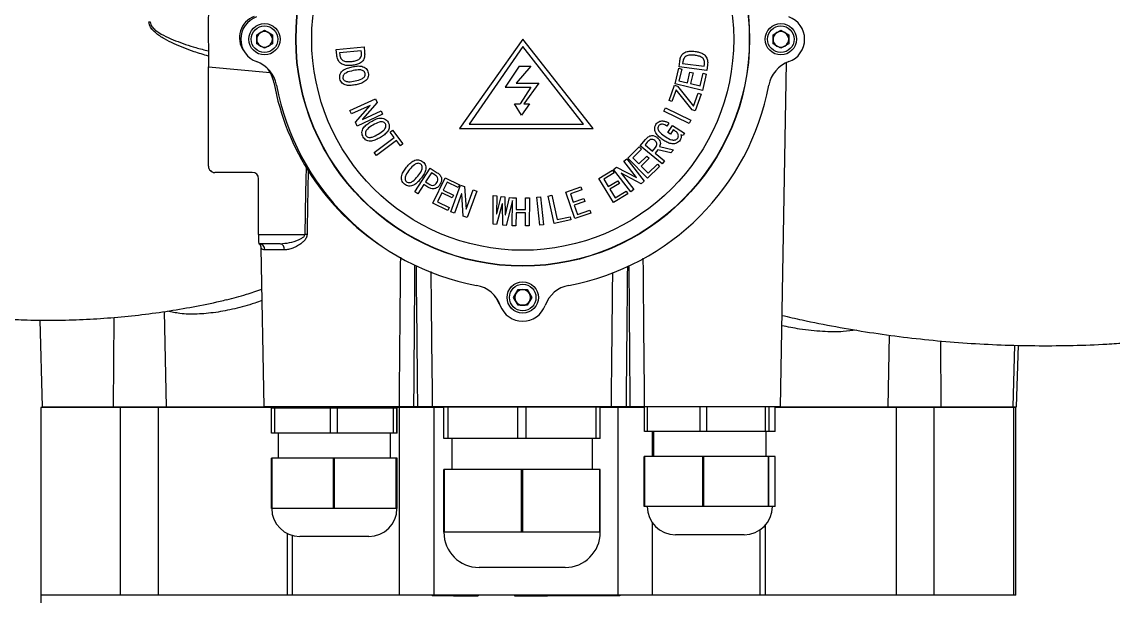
# Model space of a CAD drawing. Header units: millimetres. Extents: x 1561 to 4606, y 513 to 2666.
# Drawn here: x 3498.9 to 3847.7, y 2062.7 to 2246.2 of the extents above; entities that cross this region are included whole.
import ezdxf

# ---------------------------------------------------------------- set-up
doc = ezdxf.new("R2010")
doc.units = ezdxf.units.MM

msp = doc.modelspace()

# ---------------------------------------------------------------- linework, layer by layer
at = {"color": 7, "linetype": 'Continuous', "lineweight": 25}
for p, q in [((3539.555, 2246.185), (3539.95, 2246.185)), ((3573.996, 2242.062), (3576.496, 2243.506)), ((3576.496, 2243.506), (3578.996, 2242.062)), ((3738.996, 2242.062), (3741.496, 2243.506)), ((3741.496, 2243.506), (3743.996, 2242.062)), ((3573.996, 2239.176), (3573.996, 2242.062)), ((3576.496, 2237.732), (3573.996, 2239.176)), ((3578.996, 2239.176), (3576.496, 2237.732)), ((3578.996, 2242.062), (3578.996, 2239.176)), ((3658.996, 2240.619), (3638.818, 2212.159)), ((3681.568, 2212.159), (3658.996, 2240.619)), ((3738.996, 2239.176), (3738.996, 2242.062)), ((3741.496, 2237.732), (3738.996, 2239.176)), ((3743.996, 2239.176), (3741.496, 2237.732)), ((3743.996, 2242.062), (3743.996, 2239.176)), ((3599.378, 2237.341), (3608.294, 2238.245)), ((3599.557, 2235.567), (3599.378, 2237.341)), ((3607.425, 2236.945), (3600.489, 2236.239)), ((3600.489, 2236.239), (3600.547, 2235.666)), ((3607.483, 2236.372), (3607.425, 2236.945)), ((3608.294, 2238.245), (3608.473, 2236.471)), ((3658.996, 2238.326), (3641.841, 2213.461)), ((3678.373, 2213.461), (3658.996, 2238.326)), ((3657.824, 2232.059), (3653.407, 2225.295)), ((3661.621, 2232.059), (3656.927, 2226.537)), ((3657.824, 2232.059), (3661.621, 2232.059)), ((3708.954, 2231.756), (3709.169, 2233.529)), ((3710.159, 2233.409), (3710.089, 2232.836)), ((3710.089, 2232.836), (3717.025, 2231.997)), ((3717.025, 2231.997), (3717.095, 2232.57)), ((3718.085, 2232.45), (3717.871, 2230.676)), ((3741.355, 2123.164), (3743.275, 2233.142)), ((3558.587, 2231.83), (3578.346, 2230.017)), ((3558.595, 2200.058), (3558.587, 2231.83)), ((3707.672, 2226.367), (3708.845, 2231.33)), ((3708.845, 2231.33), (3709.818, 2231.1)), ((3709.818, 2231.1), (3708.923, 2227.312)), ((3717.871, 2230.676), (3708.954, 2231.756)), ((3711.635, 2226.671), (3712.457, 2230.15)), ((3712.457, 2230.15), (3713.43, 2229.92)), ((3713.43, 2229.92), (3712.607, 2226.441)), ((3715.728, 2225.704), (3716.683, 2229.747)), ((3717.656, 2229.517), (3716.422, 2224.298)), ((3716.683, 2229.747), (3717.656, 2229.517)), ((3653.407, 2225.295), (3661.621, 2225.295)), ((3656.927, 2226.537), (3664.174, 2226.537)), ((3661.621, 2225.295), (3658.15, 2219.98)), ((3664.174, 2226.537), (3659.367, 2219.98)), ((3705.751, 2221.081), (3707.505, 2225.953)), ((3707.505, 2225.953), (3708.449, 2225.614)), ((3716.422, 2224.298), (3707.672, 2226.367)), ((3708.449, 2225.614), (3713.61, 2219.204)), ((3708.923, 2227.312), (3711.635, 2226.671)), ((3712.607, 2226.441), (3715.728, 2225.704)), ((3603.787, 2217.864), (3611.953, 2221.603)), ((3611.953, 2221.603), (3612.5, 2220.408)), ((3708.035, 2224.469), (3706.694, 2220.742)), ((3713.199, 2218.062), (3708.035, 2224.469)), ((3713.61, 2219.204), (3715.113, 2223.38)), ((3716.057, 2223.04), (3714.143, 2217.723)), ((3715.113, 2223.38), (3716.057, 2223.04)), ((3610.212, 2219.476), (3604.29, 2216.764)), ((3605.516, 2214.09), (3610.233, 2219.429)), ((3612.5, 2220.408), (3607.781, 2215.07)), ((3610.233, 2219.429), (3610.212, 2219.476)), ((3656.375, 2219.98), (3658.15, 2219.98)), ((3658.653, 2216.322), (3656.375, 2219.98)), ((3661.137, 2219.98), (3658.653, 2216.322)), ((3659.367, 2219.98), (3661.137, 2219.98)), ((3704.125, 2217.65), (3704.659, 2218.737)), ((3704.659, 2218.737), (3712.743, 2214.761)), ((3706.694, 2220.742), (3705.751, 2221.081)), ((3604.29, 2216.764), (3603.787, 2217.864)), ((3614.227, 2216.636), (3606.062, 2212.897)), ((3607.781, 2215.07), (3607.802, 2215.022)), ((3607.802, 2215.022), (3613.725, 2217.733)), ((3613.725, 2217.733), (3614.227, 2216.636)), ((3712.209, 2213.673), (3704.125, 2217.65)), ((3712.743, 2214.761), (3712.209, 2213.673)), ((3714.143, 2217.723), (3713.199, 2218.062)), ((3606.062, 2212.897), (3605.516, 2214.09)), ((3616.642, 2210.932), (3617.438, 2211.536)), ((3617.438, 2211.536), (3620.713, 2207.22)), ((3638.818, 2212.159), (3681.568, 2212.159)), ((3641.841, 2213.461), (3678.373, 2213.461)), ((3705.67, 2213.851), (3705.047, 2212.874)), ((3705.376, 2210.849), (3706.824, 2213.112)), ((3707.099, 2211.687), (3706.218, 2210.311)), ((3706.824, 2213.112), (3710.727, 2210.615)), ((3707.587, 2211.375), (3707.099, 2211.687)), ((3611.545, 2204.421), (3617.915, 2209.256)), ((3618.646, 2208.293), (3612.276, 2203.458)), ((3617.915, 2209.256), (3616.642, 2210.932)), ((3619.917, 2206.616), (3618.646, 2208.293)), ((3696.543, 2206.552), (3698.206, 2208.599)), ((3698.818, 2207.761), (3698.085, 2206.86)), ((3706.218, 2210.311), (3705.376, 2210.849)), ((3710.245, 2209.86), (3709.538, 2210.127)), ((3710.727, 2210.615), (3710.245, 2209.86)), ((3612.276, 2203.458), (3611.545, 2204.421)), ((3620.713, 2207.22), (3619.917, 2206.616)), ((3692.615, 2202.648), (3696.255, 2206.225)), ((3696.954, 2205.512), (3694.177, 2202.783)), ((3696.255, 2206.225), (3696.954, 2205.512)), ((3703.543, 2200.862), (3696.543, 2206.552)), ((3698.085, 2206.86), (3700.5, 2204.899)), ((3700.5, 2204.899), (3701.432, 2206.046)), ((3702.143, 2205.33), (3701.278, 2204.266)), ((3701.278, 2204.266), (3704.307, 2201.804)), ((3706.369, 2204.342), (3702.143, 2205.33)), ((3702.751, 2206.33), (3707.169, 2205.324)), ((3707.169, 2205.324), (3706.369, 2204.342)), ((3691.332, 2201.623), (3692.285, 2202.371)), ((3695.359, 2196.486), (3691.332, 2201.623)), ((3692.285, 2202.371), (3697.839, 2195.287)), ((3698.921, 2196.231), (3692.615, 2202.648)), ((3694.177, 2202.783), (3696.132, 2200.795)), ((3696.132, 2200.795), (3698.683, 2203.301)), ((3699.383, 2202.588), (3696.832, 2200.081)), ((3698.683, 2203.301), (3699.383, 2202.588)), ((3699.081, 2197.793), (3702.046, 2200.705)), ((3702.046, 2200.705), (3702.748, 2199.992)), ((3704.307, 2201.804), (3703.543, 2200.862)), ((3572.595, 2198.058), (3560.595, 2198.058)), ((3624.511, 2191.884), (3629.378, 2199.467)), ((3629.858, 2197.97), (3627.979, 2195.042)), ((3629.378, 2199.467), (3631.684, 2197.988)), ((3630.877, 2197.315), (3629.858, 2197.97)), ((3683.318, 2196.123), (3687.667, 2198.799)), ((3688.19, 2197.947), (3684.872, 2195.907)), ((3687.667, 2198.799), (3688.19, 2197.947)), ((3687.977, 2198.993), (3689.012, 2199.804)), ((3693.531, 2191.909), (3687.977, 2198.993)), ((3689.012, 2199.804), (3695.319, 2196.455)), ((3690.498, 2197.825), (3690.455, 2197.792)), ((3690.455, 2197.792), (3694.482, 2192.656)), ((3696.802, 2194.475), (3690.498, 2197.825)), ((3696.832, 2200.081), (3699.081, 2197.793)), ((3702.748, 2199.992), (3698.921, 2196.231)), ((3574.6, 2178.213), (3574.595, 2196.058)), ((3627.439, 2194.2), (3625.53, 2191.23)), ((3628.725, 2193.376), (3627.439, 2194.2)), ((3627.979, 2195.042), (3628.998, 2194.387)), ((3630.236, 2188.303), (3634.23, 2196.387)), ((3634.874, 2194.952), (3633.634, 2192.447)), ((3634.23, 2196.387), (3638.815, 2194.121)), ((3638.373, 2193.223), (3634.874, 2194.952)), ((3636.081, 2185.484), (3639.141, 2193.983)), ((3638.815, 2194.121), (3638.373, 2193.223)), ((3639.141, 2193.983), (3640.385, 2193.534)), ((3688.034, 2188.456), (3683.318, 2196.123)), ((3684.872, 2195.907), (3686.334, 2193.53)), ((3686.334, 2193.53), (3689.383, 2195.406)), ((3689.907, 2194.554), (3686.858, 2192.678)), ((3689.383, 2195.406), (3689.907, 2194.554)), ((3695.319, 2196.455), (3695.359, 2196.486)), ((3697.839, 2195.287), (3696.802, 2194.475)), ((3625.53, 2191.23), (3624.511, 2191.884)), ((3633.191, 2191.548), (3631.766, 2188.665)), ((3636.406, 2189.96), (3633.191, 2191.548)), ((3633.634, 2192.447), (3636.848, 2190.858)), ((3636.848, 2190.858), (3636.406, 2189.96)), ((3639.445, 2191.236), (3637.225, 2185.072)), ((3639.494, 2191.219), (3639.445, 2191.236)), ((3640.008, 2184.07), (3639.494, 2191.219)), ((3640.385, 2193.534), (3640.897, 2186.388)), ((3640.948, 2186.369), (3643.168, 2192.532)), ((3644.311, 2192.121), (3641.25, 2183.622)), ((3643.168, 2192.532), (3644.311, 2192.121)), ((3649.596, 2181.574), (3649.557, 2190.738)), ((3649.557, 2190.738), (3650.704, 2190.595)), ((3650.704, 2190.595), (3650.581, 2184.841)), ((3650.684, 2184.829), (3652.164, 2190.418)), ((3652.164, 2190.418), (3653.312, 2190.276)), ((3653.312, 2190.276), (3653.396, 2184.496)), ((3663.506, 2190.137), (3664.707, 2190.261)), ((3664.707, 2190.261), (3665.629, 2181.345)), ((3667.146, 2190.516), (3668.324, 2190.772)), ((3669.053, 2181.766), (3667.146, 2190.516)), ((3668.324, 2190.772), (3670.02, 2182.994)), ((3672.792, 2191.8), (3677.614, 2193.441)), ((3675.685, 2183.301), (3672.792, 2191.8)), ((3677.936, 2192.498), (3674.258, 2191.244)), ((3674.258, 2191.244), (3675.154, 2188.609)), ((3677.614, 2193.441), (3677.936, 2192.498)), ((3686.858, 2192.678), (3688.54, 2189.944)), ((3692.607, 2191.269), (3688.034, 2188.456)), ((3688.54, 2189.944), (3692.082, 2192.121)), ((3692.082, 2192.121), (3692.607, 2191.269)), ((3694.482, 2192.656), (3693.531, 2191.909)), ((3635.057, 2185.921), (3630.236, 2188.303)), ((3631.766, 2188.665), (3635.501, 2186.819)), ((3635.501, 2186.819), (3635.057, 2185.921)), ((3652.397, 2188.007), (3650.639, 2181.447)), ((3652.501, 2187.993), (3652.397, 2188.007)), ((3652.622, 2181.203), (3652.501, 2187.993)), ((3653.501, 2184.482), (3654.772, 2190.096)), ((3655.714, 2189.152), (3653.665, 2181.075)), ((3654.772, 2190.096), (3655.721, 2189.98)), ((3655.643, 2181.005), (3655.714, 2189.152)), ((3655.721, 2189.98), (3655.721, 2190.005)), ((3655.721, 2190.005), (3656.932, 2189.996)), ((3656.932, 2189.996), (3656.899, 2186.206)), ((3659.899, 2186.181), (3659.932, 2189.97)), ((3659.932, 2189.97), (3661.142, 2189.959)), ((3661.142, 2189.959), (3661.064, 2180.959)), ((3664.428, 2181.221), (3663.506, 2190.137)), ((3675.154, 2188.609), (3678.534, 2189.761)), ((3678.856, 2188.817), (3675.476, 2187.665)), ((3675.476, 2187.665), (3676.509, 2184.632)), ((3678.534, 2189.761), (3678.856, 2188.817)), ((3637.225, 2185.072), (3636.081, 2185.484)), ((3641.25, 2183.622), (3640.008, 2184.07)), ((3640.897, 2186.388), (3640.948, 2186.369)), ((3650.581, 2184.841), (3650.684, 2184.829)), ((3653.396, 2184.496), (3653.501, 2184.482)), ((3656.891, 2185.206), (3656.854, 2180.996)), ((3659.891, 2185.181), (3656.891, 2185.206)), ((3656.899, 2186.206), (3659.899, 2186.181)), ((3659.854, 2180.97), (3659.891, 2185.181)), ((3670.02, 2182.994), (3674.164, 2183.898)), ((3674.164, 2183.898), (3674.374, 2182.926)), ((3680.755, 2185.026), (3675.685, 2183.301)), ((3676.509, 2184.632), (3680.435, 2185.969)), ((3680.435, 2185.969), (3680.755, 2185.026)), ((3650.639, 2181.447), (3649.596, 2181.574)), ((3653.665, 2181.075), (3652.622, 2181.203)), ((3656.854, 2180.996), (3655.643, 2181.005)), ((3661.064, 2180.959), (3659.854, 2180.97)), ((3665.629, 2181.345), (3664.428, 2181.221)), ((3674.374, 2182.926), (3669.053, 2181.766)), ((3574.6, 2178.213), (3589.35, 2178.213)), ((3581.481, 2175.292), (3574.627, 2175.292)), ((3575.354, 2173.919), (3576.24, 2123.164)), ((3582.843, 2173.326), (3576.616, 2173.326)), ((3656.109, 2158.119), (3657.553, 2160.619)), ((3657.553, 2160.619), (3660.439, 2160.619)), ((3660.439, 2160.619), (3661.883, 2158.119)), ((3657.553, 2155.619), (3656.109, 2158.119)), ((3660.439, 2155.619), (3657.553, 2155.619)), ((3661.883, 2158.119), (3660.439, 2155.619)), ((3544.415, 2153.613), (3545.076, 2123.164)), ((3504.688, 2150.897), (3505.414, 2123.164)), ((3528.378, 2151.75), (3528.154, 2123.164)), ((3776.134, 2146.117), (3775.642, 2123.164)), ((3792.495, 2144.242), (3792.67, 2123.164)), ((3815.718, 2123.164), (3816.235, 2142.876)), ((3816.774, 2123.164), (3817.461, 2142.852)), ((3505.044, 2122.975), (3505.044, 2062.975)), ((3530.428, 2122.975), (3505.044, 2122.975)), ((3505.414, 2123.164), (3528.154, 2123.164)), ((3528.154, 2123.164), (3545.076, 2123.164)), ((3530.428, 2062.975), (3530.428, 2122.975)), ((3542.575, 2122.975), (3530.428, 2122.975)), ((3535.446, 2123.164), (3535.446, 2122.975)), ((3542.575, 2062.975), (3542.575, 2122.975)), ((3582.803, 2122.975), (3542.575, 2122.975)), ((3545.076, 2123.164), (3576.24, 2123.164)), ((3551.446, 2122.975), (3551.446, 2123.164)), ((3551.844, 2122.975), (3551.844, 2123.164)), ((3570.473, 2123.164), (3570.473, 2122.975)), ((3619.575, 2123.164), (3576.24, 2123.164)), ((3578.754, 2114.759), (3578.754, 2122.759)), ((3579.819, 2122.759), (3578.754, 2122.759)), ((3579.819, 2114.759), (3579.819, 2122.759)), ((3597.623, 2122.759), (3579.819, 2122.759)), ((3580.473, 2122.975), (3580.473, 2123.164)), ((3582.803, 2123.164), (3582.803, 2122.759)), ((3597.623, 2114.759), (3597.623, 2122.759)), ((3599.77, 2122.759), (3597.623, 2122.759)), ((3599.77, 2114.759), (3599.77, 2122.759)), ((3617.672, 2122.759), (3599.77, 2122.759)), ((3614.803, 2122.759), (3614.803, 2123.164)), ((3619.676, 2122.975), (3614.803, 2122.975)), ((3617.672, 2114.759), (3617.672, 2122.759)), ((3618.754, 2122.759), (3617.672, 2122.759)), ((3618.754, 2114.759), (3618.754, 2122.759)), ((3618.852, 2122.759), (3618.754, 2122.759)), ((3618.852, 2114.759), (3618.852, 2122.759)), ((3619.676, 2062.975), (3619.676, 2122.975)), ((3630.681, 2122.975), (3619.676, 2122.975)), ((3619.87, 2122.975), (3619.87, 2123.164)), ((3625.37, 2123.164), (3624.224, 2123.164)), ((3687.324, 2123.164), (3630.104, 2123.164)), ((3630.681, 2062.975), (3630.681, 2122.975)), ((3633.796, 2122.975), (3630.681, 2122.975)), ((3633.796, 2113.12), (3633.796, 2123.12)), ((3633.799, 2123.12), (3633.796, 2123.12)), ((3633.799, 2113.12), (3633.799, 2123.12)), ((3635.141, 2123.12), (3633.799, 2123.12)), ((3635.141, 2113.12), (3635.141, 2123.12)), ((3657.459, 2123.12), (3635.141, 2123.12)), ((3638.798, 2123.164), (3638.798, 2123.12)), ((3657.459, 2113.12), (3657.459, 2123.12)), ((3660.142, 2123.12), (3657.459, 2123.12)), ((3660.142, 2113.12), (3660.142, 2123.12)), ((3682.458, 2123.12), (3660.142, 2123.12)), ((3678.798, 2123.12), (3678.798, 2123.164)), ((3682.458, 2113.12), (3682.458, 2123.12)), ((3683.799, 2123.12), (3682.458, 2123.12)), ((3683.799, 2113.12), (3683.799, 2123.12)), ((3689.503, 2122.975), (3683.799, 2122.975)), ((3686.037, 2123.164), (3686.037, 2122.975)), ((3687.594, 2123.164), (3687.594, 2122.975)), ((3689.503, 2062.975), (3689.503, 2122.975)), ((3697.951, 2122.975), (3689.503, 2122.975)), ((3693.27, 2123.164), (3692.123, 2123.164)), ((3741.355, 2123.164), (3697.861, 2123.164)), ((3697.951, 2115.305), (3697.951, 2123.164)), ((3698.854, 2115.305), (3698.854, 2123.164)), ((3715.715, 2115.305), (3715.715, 2123.164)), ((3717.853, 2115.305), (3717.853, 2123.164)), ((3736.556, 2115.305), (3736.556, 2123.164)), ((3737.791, 2115.305), (3737.791, 2123.164)), ((3739.633, 2115.305), (3739.633, 2123.164)), ((3778.411, 2122.975), (3739.633, 2122.975)), ((3741.391, 2123.164), (3741.391, 2122.975)), ((3741.391, 2123.164), (3775.642, 2123.164)), ((3751.391, 2122.975), (3751.391, 2123.164)), ((3770.021, 2123.164), (3770.021, 2122.975)), ((3775.642, 2123.164), (3792.67, 2123.164)), ((3778.411, 2062.975), (3778.411, 2122.975)), ((3790.536, 2122.975), (3778.411, 2122.975)), ((3786.021, 2122.975), (3786.021, 2123.164)), ((3786.419, 2122.975), (3786.419, 2123.164)), ((3790.536, 2062.975), (3790.536, 2122.975)), ((3815.989, 2122.975), (3790.536, 2122.975)), ((3792.67, 2123.164), (3815.718, 2123.164)), ((3815.718, 2123.164), (3816.774, 2123.164)), ((3815.989, 2062.975), (3815.989, 2122.975)), ((3816.612, 2122.975), (3815.989, 2122.975)), ((3816.612, 2062.975), (3816.612, 2122.975)), ((3579.819, 2114.759), (3578.754, 2114.759)), ((3597.623, 2114.759), (3579.819, 2114.759)), ((3580.803, 2114.759), (3580.803, 2106.759)), ((3599.77, 2114.759), (3597.623, 2114.759)), ((3617.672, 2114.759), (3599.77, 2114.759)), ((3616.803, 2106.759), (3616.803, 2114.759)), ((3618.754, 2114.759), (3617.672, 2114.759)), ((3618.852, 2114.759), (3618.754, 2114.759)), ((3698.854, 2115.305), (3697.951, 2115.305)), ((3715.715, 2115.305), (3698.854, 2115.305)), ((3700.423, 2107.305), (3700.423, 2115.305)), ((3700.792, 2115.305), (3700.792, 2107.305)), ((3717.853, 2115.305), (3715.715, 2115.305)), ((3736.556, 2115.305), (3717.853, 2115.305)), ((3737.791, 2115.305), (3736.556, 2115.305)), ((3736.792, 2107.305), (3736.792, 2115.305)), ((3739.633, 2115.305), (3737.791, 2115.305)), ((3633.799, 2113.12), (3633.796, 2113.12)), ((3635.141, 2113.12), (3633.799, 2113.12)), ((3657.459, 2113.12), (3635.141, 2113.12)), ((3636.298, 2113.12), (3636.298, 2103.12)), ((3660.142, 2113.12), (3657.459, 2113.12)), ((3682.458, 2113.12), (3660.142, 2113.12)), ((3681.298, 2103.12), (3681.298, 2113.12)), ((3683.799, 2113.12), (3682.458, 2113.12)), ((3578.749, 2090.759), (3578.749, 2106.759)), ((3578.912, 2106.759), (3578.749, 2106.759)), ((3578.912, 2090.759), (3578.912, 2106.759)), ((3598.53, 2106.759), (3578.912, 2106.759)), ((3598.53, 2090.759), (3598.53, 2106.759)), ((3598.858, 2106.759), (3598.53, 2106.759)), ((3598.858, 2090.759), (3598.858, 2106.759)), ((3618.584, 2106.759), (3598.858, 2106.759)), ((3618.584, 2090.759), (3618.584, 2106.759)), ((3618.749, 2106.759), (3618.584, 2106.759)), ((3618.749, 2090.759), (3618.749, 2106.759)), ((3618.857, 2106.759), (3618.749, 2106.759)), ((3618.857, 2090.759), (3618.857, 2106.759)), ((3697.857, 2091.305), (3697.857, 2107.305)), ((3697.995, 2107.305), (3697.857, 2107.305)), ((3697.995, 2091.305), (3697.995, 2107.305)), ((3716.574, 2107.305), (3697.995, 2107.305)), ((3716.574, 2091.305), (3716.574, 2107.305)), ((3716.9, 2107.305), (3716.574, 2107.305)), ((3716.9, 2091.305), (3716.9, 2107.305)), ((3737.509, 2107.305), (3716.9, 2107.305)), ((3737.509, 2091.305), (3737.509, 2107.305)), ((3737.697, 2107.305), (3737.509, 2107.305)), ((3737.697, 2091.305), (3737.697, 2107.305)), ((3739.727, 2107.305), (3737.697, 2107.305)), ((3739.727, 2091.305), (3739.727, 2107.305)), ((3633.796, 2083.12), (3633.796, 2103.12)), ((3633.799, 2103.12), (3633.796, 2103.12)), ((3633.799, 2083.12), (3633.799, 2103.12)), ((3634.004, 2103.12), (3633.799, 2103.12)), ((3634.004, 2083.12), (3634.004, 2103.12)), ((3658.596, 2103.12), (3634.004, 2103.12)), ((3658.596, 2083.12), (3658.596, 2103.12)), ((3659.005, 2103.12), (3658.596, 2103.12)), ((3659.005, 2083.12), (3659.005, 2103.12)), ((3683.594, 2103.12), (3659.005, 2103.12)), ((3683.594, 2083.12), (3683.594, 2103.12)), ((3683.799, 2103.12), (3683.594, 2103.12)), ((3683.799, 2083.12), (3683.799, 2103.12)), ((3578.912, 2090.759), (3578.749, 2090.759)), ((3588.721, 2090.759), (3578.912, 2090.759)), ((3598.53, 2090.759), (3588.721, 2090.759)), ((3598.858, 2090.759), (3598.53, 2090.759)), ((3608.721, 2090.759), (3598.858, 2090.759)), ((3618.584, 2090.759), (3608.721, 2090.759)), ((3618.749, 2090.759), (3618.584, 2090.759)), ((3618.803, 2090.759), (3618.749, 2090.759)), ((3618.857, 2090.759), (3618.803, 2090.759)), ((3697.995, 2091.305), (3697.857, 2091.305)), ((3707.284, 2091.305), (3697.995, 2091.305)), ((3716.574, 2091.305), (3707.284, 2091.305)), ((3716.9, 2091.305), (3716.574, 2091.305)), ((3727.204, 2091.305), (3716.9, 2091.305)), ((3737.509, 2091.305), (3727.204, 2091.305)), ((3737.697, 2091.305), (3737.509, 2091.305)), ((3738.712, 2091.305), (3737.697, 2091.305)), ((3739.727, 2091.305), (3738.712, 2091.305)), ((3700.423, 2062.975), (3700.423, 2086.138)), ((3583.85, 2062.975), (3583.85, 2082.674)), ((3585.32, 2082.109), (3585.32, 2062.975)), ((3633.798, 2083.12), (3633.796, 2083.12)), ((3633.799, 2083.12), (3633.798, 2083.12)), ((3634.004, 2083.12), (3633.799, 2083.12)), ((3646.3, 2083.12), (3634.004, 2083.12)), ((3658.596, 2083.12), (3646.3, 2083.12)), ((3659.005, 2083.12), (3658.596, 2083.12)), ((3671.3, 2083.12), (3659.005, 2083.12)), ((3683.594, 2083.12), (3671.3, 2083.12)), ((3683.799, 2083.12), (3683.594, 2083.12)), ((3729.792, 2082.305), (3707.792, 2082.305)), ((3734.833, 2062.975), (3734.833, 2083.849)), ((3736.58, 2062.975), (3736.58, 2085.395)), ((3609.803, 2081.759), (3587.803, 2081.759)), ((3672.548, 2071.87), (3645.048, 2071.87)), ((3505.044, 2062.975), (3505.044, 2040.975)), ((3530.428, 2062.975), (3505.044, 2062.975)), ((3542.575, 2062.975), (3530.428, 2062.975)), ((3583.85, 2062.975), (3542.575, 2062.975)), ((3585.32, 2062.975), (3583.85, 2062.975)), ((3619.676, 2062.975), (3585.32, 2062.975)), ((3630.681, 2062.975), (3619.676, 2062.975)), ((3630.094, 2062.975), (3630.094, 2062.764)), ((3636.916, 2062.764), (3630.094, 2062.764)), ((3689.503, 2062.975), (3630.681, 2062.975)), ((3636.916, 2062.975), (3636.916, 2062.764)), ((3636.916, 2062.764), (3644.715, 2062.764)), ((3644.715, 2062.975), (3644.715, 2062.764)), ((3656.381, 2062.975), (3656.381, 2062.764)), ((3656.381, 2062.764), (3657.901, 2062.764)), ((3657.901, 2062.975), (3657.901, 2062.764)), ((3657.901, 2062.764), (3665.009, 2062.764)), ((3665.009, 2062.975), (3665.009, 2062.764)), ((3665.009, 2062.764), (3666.873, 2062.764)), ((3666.873, 2062.975), (3666.873, 2062.764)), ((3689.985, 2062.764), (3666.873, 2062.764)), ((3700.423, 2062.975), (3689.503, 2062.975)), ((3689.985, 2062.975), (3689.985, 2062.764)), ((3734.833, 2062.975), (3700.423, 2062.975)), ((3736.58, 2062.975), (3734.717, 2062.975)), ((3778.411, 2062.975), (3736.58, 2062.975)), ((3790.536, 2062.975), (3778.411, 2062.975)), ((3815.989, 2062.975), (3790.536, 2062.975)), ((3816.612, 2062.975), (3815.989, 2062.975))]:
    msp.add_line(p, q, dxfattribs=at)
at = {"color": 7, "linetype": 'Continuous', "lineweight": 25, "flags": 128}
msp.add_lwpolyline([(3651.439, 2156.133), (3652.243, 2154.589), (3652.337, 2154.456)], dxfattribs=at)
at = {"color": 7, "linetype": 'Continuous', "lineweight": 25}
for centre, radius in [((3658.996, 2240.619), 72.5), ((3658.996, 2240.619), 72.418), ((3658.996, 2240.619), 67.42), ((3576.496, 2240.619), 5), ((3576.496, 2240.619), 4.25), ((3741.496, 2240.619), 5), ((3741.496, 2240.619), 4.25), ((3658.996, 2158.119), 5), ((3658.996, 2158.119), 4.25)]:
    msp.add_circle(centre, radius, dxfattribs=at)
for centre, radius, start, end in [((4557.377, 2242.756), 998.85, 178.657155, 180.626784), ((3575.683, 2241.164), 7.2, 110.58893, 215.5629), ((3576.496, 2240.619), 7.6, 109.80619, 250.19381), ((3741.496, 2240.619), 7.6, 289.80619, 70.19381), ((3576.496, 2240.619), 2.5, 120, 180), ((3576.496, 2240.619), 2.5, 60, 120), ((3576.496, 2240.619), 2.5, 0, 60), ((3741.496, 2240.619), 2.5, 120, 180), ((3741.496, 2240.619), 2.5, 60, 120), ((3741.496, 2240.619), 2.5, 0, 60), ((3576.496, 2240.619), 2.5, 180, 240), ((3576.496, 2240.619), 2.5, 300, 0), ((3741.496, 2240.619), 2.5, 180, 240), ((3741.496, 2240.619), 2.5, 300, 0), ((3576.496, 2240.619), 2.5, 240, 300), ((3741.496, 2240.619), 2.5, 240, 300), ((3570.532, 2224.06), 10, 10.6021, 70.19381), ((3747.46, 2224.06), 10, 109.80619, 169.3979), ((3569.634, 2225.063), 10, 10.30557, 37.99554), ((3658.182, 2241.163), 80, 190.3053, 236.57581), ((3658.996, 2240.619), 80, 190.6021, 259.3979), ((3658.996, 2240.619), 80, 280.6021, 349.3979), ((3652.82, 2177.495), 78.224, 179.47425, 181.61433), ((3588.001, 2107.256), 70.97, 88.32643, 88.91078), ((3574.67, 2173.346), 1.947, 359.43492, 88.4218), ((3581.097, 2173.571), 1.763, 352.03665, 77.40158), ((3642.437, 2152.155), 10, 19.80619, 79.3979), ((3658.996, 2158.119), 2.5, 150, 210), ((3658.996, 2158.119), 2.5, 90, 150), ((3658.996, 2158.119), 2.5, 30, 90), ((3658.996, 2158.119), 2.5, 330, 30), ((3675.555, 2152.155), 10, 100.6021, 160.19381), ((3642.077, 2152.616), 10, 20.58584, 36.2851), ((3658.996, 2158.119), 7.6, 199.80619, 340.19381), ((3658.996, 2158.119), 2.5, 210, 270), ((3658.996, 2158.119), 2.5, 270, 330), ((3587.803, 2090.759), 9, 180, 270), ((3609.803, 2090.759), 9, 270, 0), ((3707.792, 2091.305), 9, 180, 270), ((3729.792, 2091.305), 9, 270, 0), ((3645.048, 2083.12), 11.25, 180, 270), ((3672.548, 2083.12), 11.25, 270, 0)]:
    msp.add_arc(centre, radius, start, end, dxfattribs=at)
for centre, major_axis, ratio, start_param, end_param in [((3560.595, 2200.058), (-1.286, 1.532), 0.9997539, 0.8729109, 2.4437073), ((3572.595, 2196.058), (-1.286, 1.532), 0.9997539, 4.0145036, 5.5852999), ((3598.714, 1712.671), (-0.161, 664.368), 0.019519, 0.7480035, 0.7943743), ((3598.621, 2662.424), (-0.342, 1411.987), 0.019519, 4.3205165, 4.3549505), ((3658.533, 3003.125), (-0.466, 1923.104), 0.019519, 2.0198691, 2.0460556), ((3658.533, 3003.125), (-0.466, 1923.104), 0.019519, 4.2371202, 4.263166), ((3718.61, 2662.424), (-0.342, 1411.987), 0.019519, 1.9284107, 1.9626594)]:
    msp.add_ellipse(centre, major_axis=major_axis, ratio=ratio, start_param=start_param, end_param=end_param, dxfattribs=at)
for points, knots in [([(3558.578, 2235.246), (3557.035, 2235.691), (3553.316, 2236.765), (3548.601, 2238.68), (3544.454, 2240.688), (3542.051, 2242.265), (3540.464, 2243.811), (3539.681, 2245.011), (3539.589, 2245.866), (3539.555, 2246.185)], [0, 0, 0, 0, 0.2142375, 0.5166297, 0.6688949, 0.820442, 0.8894469, 0.9587584, 1, 1, 1, 1]), ([(3539.95, 2246.185), (3539.986, 2245.908), (3540.084, 2245.149), (3540.894, 2244.117), (3542.508, 2242.781), (3544.938, 2241.425), (3549.128, 2239.705), (3553.68, 2238.118), (3557.223, 2237.24), (3558.576, 2236.904)], [0, 0, 0, 0, 0.0379535, 0.1043013, 0.1730755, 0.3295994, 0.4868018, 0.8040508, 1, 1, 1, 1]), ([(3604.372, 2232.263), (3603.957, 2232.234), (3603.127, 2232.178), (3601.877, 2232.332), (3600.671, 2232.939), (3599.813, 2234.113), (3599.643, 2235.082), (3599.557, 2235.567)], [0, 0, 0, 0, 0.1873686, 0.3744545, 0.5606512, 0.7799286, 1, 1, 1, 1]), ([(3600.547, 2235.666), (3600.624, 2235.257), (3600.738, 2234.643), (3601.269, 2233.996), (3601.978, 2233.563), (3603.022, 2233.426), (3603.837, 2233.485), (3604.245, 2233.514)], [0, 0, 0, 0, 0.2491686, 0.3742314, 0.4992481, 0.7491493, 1, 1, 1, 1]), ([(3604.245, 2233.514), (3604.654, 2233.568), (3605.47, 2233.675), (3606.47, 2234.024), (3607.089, 2234.585), (3607.502, 2235.321), (3607.491, 2235.952), (3607.483, 2236.372)], [0, 0, 0, 0, 0.2508567, 0.500793, 0.6258591, 0.7509329, 1, 1, 1, 1]), ([(3608.473, 2236.471), (3608.496, 2236.049), (3608.541, 2235.206), (3608.169, 2233.957), (3607.199, 2232.97), (3605.848, 2232.464), (3604.865, 2232.33), (3604.372, 2232.263)], [0, 0, 0, 0, 0.1870739, 0.3734257, 0.5592438, 0.7792964, 1, 1, 1, 1]), ([(3709.169, 2233.529), (3709.24, 2233.947), (3709.382, 2234.781), (3710.02, 2235.921), (3711.187, 2236.672), (3712.618, 2236.869), (3713.61, 2236.783), (3714.106, 2236.74)], [0, 0, 0, 0, 0.1870649, 0.3734297, 0.5592453, 0.7792922, 1, 1, 1, 1]), ([(3713.954, 2235.489), (3713.543, 2235.526), (3712.721, 2235.602), (3711.667, 2235.479), (3710.938, 2235.069), (3710.372, 2234.44), (3710.244, 2233.821), (3710.159, 2233.409)], [0, 0, 0, 0, 0.2508645, 0.5008218, 0.6258859, 0.7509553, 1, 1, 1, 1]), ([(3714.106, 2236.74), (3714.518, 2236.677), (3715.342, 2236.55), (3716.528, 2236.12), (3717.573, 2235.262), (3718.158, 2233.927), (3718.109, 2232.943), (3718.085, 2232.45)], [0, 0, 0, 0, 0.18736448, 0.37442493, 0.56063137, 0.77992698, 1, 1, 1, 1]), ([(3604.521, 2231.826), (3605.028, 2231.919), (3606.039, 2232.104), (3607.349, 2232.088), (3608.328, 2231.736), (3608.957, 2231.273), (3609.422, 2230.636), (3609.56, 2230.138), (3609.629, 2229.889)], [0, 0, 0, 0, 0.2504567, 0.5002532, 0.6252173, 0.7501267, 0.8749622, 1, 1, 1, 1]), ([(3717.095, 2232.57), (3717.111, 2232.987), (3717.135, 2233.613), (3716.758, 2234.363), (3716.158, 2234.94), (3715.17, 2235.306), (3714.36, 2235.428), (3713.954, 2235.489)], [0, 0, 0, 0, 0.2491512, 0.3742584, 0.4992728, 0.7491603, 1, 1, 1, 1]), ([(3600.59, 2227.967), (3600.552, 2228.224), (3600.477, 2228.74), (3600.649, 2229.515), (3601.05, 2230.192), (3601.814, 2230.908), (3603.012, 2231.459), (3604.018, 2231.704), (3604.521, 2231.826)], [0, 0, 0, 0, 0.1250192, 0.2498558, 0.3747912, 0.4997815, 0.7495749, 1, 1, 1, 1]), ([(3604.785, 2230.586), (3604.051, 2230.433), (3602.956, 2230.205), (3601.879, 2229.416), (3601.527, 2228.736), (3601.556, 2228.362), (3601.57, 2228.175)], [0, 0, 0, 0, 0.5017694, 0.750141, 0.875232, 1, 1, 1, 1]), ([(3608.648, 2229.68), (3608.587, 2229.855), (3608.465, 2230.206), (3607.887, 2230.696), (3606.591, 2230.98), (3605.509, 2230.744), (3604.785, 2230.586)], [0, 0, 0, 0, 0.1248189, 0.2499539, 0.4981871, 1, 1, 1, 1]), ([(3605.477, 2227.333), (3606.196, 2227.482), (3607.271, 2227.706), (3608.354, 2228.455), (3608.693, 2229.129), (3608.663, 2229.497), (3608.648, 2229.68)], [0, 0, 0, 0, 0.5019475, 0.7502431, 0.8752926, 1, 1, 1, 1]), ([(3609.629, 2229.889), (3609.667, 2229.634), (3609.742, 2229.125), (3609.575, 2228.358), (3609.184, 2227.685), (3608.421, 2226.985), (3607.232, 2226.454), (3606.238, 2226.214), (3605.74, 2226.093)], [0, 0, 0, 0, 0.1250247, 0.249832, 0.3747171, 0.499688, 0.7495364, 1, 1, 1, 1]), ([(3605.74, 2226.093), (3605.232, 2226), (3604.219, 2225.813), (3602.908, 2225.816), (3601.918, 2226.138), (3601.274, 2226.585), (3600.799, 2227.218), (3600.659, 2227.717), (3600.59, 2227.967)], [0, 0, 0, 0, 0.2504518, 0.5003272, 0.6253213, 0.7502035, 0.8750019, 1, 1, 1, 1]), ([(3601.57, 2228.175), (3601.632, 2227.999), (3601.757, 2227.647), (3602.363, 2227.182), (3603.666, 2226.943), (3604.751, 2227.177), (3605.477, 2227.333)], [0, 0, 0, 0, 0.1247323, 0.24978, 0.4982226, 1, 1, 1, 1]), ([(3610.503, 2214.287), (3610.952, 2214.539), (3611.849, 2215.041), (3613.095, 2215.453), (3614.135, 2215.438), (3614.881, 2215.203), (3615.527, 2214.75), (3615.819, 2214.323), (3615.965, 2214.109)], [0, 0, 0, 0, 0.2504523, 0.5002239, 0.6252071, 0.75011, 0.874969, 1, 1, 1, 1]), ([(3608.033, 2209.363), (3607.914, 2209.594), (3607.675, 2210.057), (3607.591, 2210.847), (3607.748, 2211.617), (3608.239, 2212.541), (3609.193, 2213.451), (3610.066, 2214.008), (3610.503, 2214.287)], [0, 0, 0, 0, 0.1250036, 0.2498616, 0.3747616, 0.4997388, 0.7495522, 1, 1, 1, 1]), ([(3611.154, 2213.199), (3610.51, 2212.817), (3609.548, 2212.247), (3608.781, 2211.152), (3608.673, 2210.394), (3608.821, 2210.049), (3608.895, 2209.877)], [0, 0, 0, 0, 0.501761, 0.750183, 0.8753162, 1, 1, 1, 1]), ([(3615.103, 2213.595), (3614.989, 2213.741), (3614.76, 2214.035), (3614.227, 2214.233), (3613.675, 2214.293), (3612.591, 2214.035), (3611.793, 2213.57), (3611.154, 2213.199)], [0, 0, 0, 0, 0.1244998, 0.2492948, 0.3742933, 0.4995067, 1, 1, 1, 1]), ([(3612.862, 2210.343), (3613.494, 2210.718), (3614.438, 2211.279), (3615.223, 2212.339), (3615.325, 2213.088), (3615.177, 2213.426), (3615.103, 2213.595)], [0, 0, 0, 0, 0.5018684, 0.7502116, 0.8752611, 1, 1, 1, 1]), ([(3615.965, 2214.109), (3616.083, 2213.881), (3616.32, 2213.423), (3616.413, 2212.643), (3616.256, 2211.88), (3615.762, 2210.97), (3614.808, 2210.082), (3613.945, 2209.531), (3613.513, 2209.256)], [0, 0, 0, 0, 0.1249965, 0.249855, 0.3747479, 0.4997368, 0.7495608, 1, 1, 1, 1]), ([(3704.111, 2208.285), (3703.67, 2208.587), (3702.789, 2209.189), (3701.656, 2210.333), (3701.107, 2211.61), (3701.193, 2212.697), (3701.448, 2213.17), (3701.575, 2213.406)], [0, 0, 0, 0, 0.2509218, 0.5013544, 0.7498363, 0.8748612, 1, 1, 1, 1]), ([(3701.575, 2213.406), (3701.857, 2213.746), (3702.421, 2214.426), (3703.694, 2214.598), (3704.782, 2214.358), (3705.374, 2214.02), (3705.67, 2213.851)], [0, 0, 0, 0, 0.2788964, 0.5578251, 0.7786952, 1, 1, 1, 1]), ([(3702.419, 2212.866), (3702.332, 2212.693), (3702.158, 2212.346), (3702.263, 2211.553), (3703.105, 2210.46), (3704.063, 2209.828), (3704.704, 2209.406)], [0, 0, 0, 0, 0.1247529, 0.2495, 0.4985308, 1, 1, 1, 1]), ([(3705.047, 2212.874), (3704.61, 2213.127), (3704.065, 2213.443), (3703.319, 2213.464), (3702.955, 2213.374), (3702.638, 2213.166), (3702.492, 2212.966), (3702.419, 2212.866)], [0, 0, 0, 0, 0.4988165, 0.6242231, 0.7494415, 0.874624, 1, 1, 1, 1]), ([(3708.522, 2209.026), (3708.606, 2209.185), (3708.774, 2209.503), (3708.759, 2210.056), (3708.435, 2210.777), (3707.937, 2211.128), (3707.587, 2211.375)], [0, 0, 0, 0, 0.1868638, 0.3733714, 0.5602028, 1, 1, 1, 1]), ([(3613.513, 2209.256), (3613.063, 2209.003), (3612.164, 2208.499), (3610.923, 2208.078), (3609.881, 2208.063), (3609.128, 2208.276), (3608.473, 2208.721), (3608.18, 2209.149), (3608.033, 2209.363)], [0, 0, 0, 0, 0.2504337, 0.5002812, 0.6252688, 0.7501695, 0.8749936, 1, 1, 1, 1]), ([(3608.895, 2209.877), (3609.011, 2209.732), (3609.243, 2209.44), (3609.965, 2209.193), (3611.276, 2209.388), (3612.226, 2209.961), (3612.862, 2210.343)], [0, 0, 0, 0, 0.124711, 0.2497335, 0.4981823, 1, 1, 1, 1]), ([(3698.206, 2208.599), (3698.485, 2208.9), (3699.043, 2209.498), (3700.151, 2209.957), (3701.227, 2209.75), (3701.748, 2209.369), (3702.009, 2209.178)], [0, 0, 0, 0, 0.280695, 0.5598608, 0.7792695, 1, 1, 1, 1]), ([(3701.243, 2208.237), (3701.021, 2208.386), (3700.579, 2208.684), (3699.564, 2208.598), (3699.101, 2208.079), (3698.818, 2207.761)], [0, 0, 0, 0, 0.280727, 0.5596165, 1, 1, 1, 1]), ([(3701.432, 2206.046), (3701.562, 2206.24), (3701.821, 2206.628), (3701.922, 2207.307), (3701.653, 2207.868), (3701.38, 2208.114), (3701.243, 2208.237)], [0, 0, 0, 0, 0.2804879, 0.5596746, 0.7791971, 1, 1, 1, 1]), ([(3702.009, 2209.178), (3702.232, 2208.977), (3702.678, 2208.574), (3702.985, 2207.772), (3702.997, 2206.993), (3702.833, 2206.551), (3702.751, 2206.33)], [0, 0, 0, 0, 0.2803832, 0.559221, 0.7797503, 1, 1, 1, 1]), ([(3709.279, 2208.352), (3709.13, 2208.16), (3708.834, 2207.778), (3707.977, 2207.312), (3706.754, 2207.118), (3705.349, 2207.551), (3704.524, 2208.04), (3704.111, 2208.285)], [0, 0, 0, 0, 0.1250554, 0.2501566, 0.4991693, 0.7492179, 1, 1, 1, 1]), ([(3704.704, 2209.406), (3705.312, 2209.023), (3706.222, 2208.448), (3707.492, 2208.372), (3708.177, 2208.616), (3708.407, 2208.889), (3708.522, 2209.026)], [0, 0, 0, 0, 0.5010763, 0.7499661, 0.8751624, 1, 1, 1, 1]), ([(3709.538, 2210.127), (3709.585, 2209.96), (3709.681, 2209.624), (3709.604, 2208.994), (3709.402, 2208.595), (3709.279, 2208.352)], [0, 0, 0, 0, 0.2797111, 0.5602706, 1, 1, 1, 1]), ([(3621.883, 2199.776), (3622.218, 2200.166), (3622.888, 2200.945), (3623.917, 2201.756), (3624.899, 2202.098), (3625.679, 2202.132), (3626.439, 2201.925), (3626.86, 2201.625), (3627.07, 2201.474)], [0, 0, 0, 0, 0.2504339, 0.5002214, 0.6252151, 0.7501399, 0.8749892, 1, 1, 1, 1]), ([(3626.438, 2200.697), (3626.281, 2200.795), (3625.966, 2200.992), (3625.398, 2200.997), (3624.859, 2200.865), (3623.931, 2200.249), (3623.339, 2199.543), (3622.865, 2198.977)], [0, 0, 0, 0, 0.1245429, 0.249367, 0.3743477, 0.4995619, 1, 1, 1, 1]), ([(3625.444, 2196.882), (3625.911, 2197.449), (3626.608, 2198.297), (3626.976, 2199.559), (3626.822, 2200.297), (3626.566, 2200.564), (3626.438, 2200.697)], [0, 0, 0, 0, 0.5018779, 0.7501176, 0.8751431, 1, 1, 1, 1]), ([(3627.07, 2201.474), (3627.26, 2201.3), (3627.638, 2200.952), (3627.991, 2200.252), (3628.105, 2199.482), (3627.952, 2198.459), (3627.361, 2197.299), (3626.738, 2196.488), (3626.427, 2196.082)], [0, 0, 0, 0, 0.1250284, 0.2498723, 0.3747685, 0.4997331, 0.7495573, 1, 1, 1, 1]), ([(3590.439, 2198.761), (3590.417, 2197.593), (3590.29, 2190.738), (3590.172, 2183.883), (3590.074, 2178.196)], [0, 0, 0, 0, 0.1703401, 1, 1, 1, 1]), ([(3621.247, 2194.311), (3621.056, 2194.487), (3620.674, 2194.84), (3620.324, 2195.552), (3620.209, 2196.33), (3620.354, 2197.365), (3620.939, 2198.545), (3621.568, 2199.366), (3621.883, 2199.776)], [0, 0, 0, 0, 0.1250093, 0.2498545, 0.3747778, 0.4997916, 0.7495853, 1, 1, 1, 1]), ([(3622.865, 2198.977), (3622.392, 2198.399), (3621.684, 2197.534), (3621.34, 2196.247), (3621.494, 2195.498), (3621.751, 2195.225), (3621.879, 2195.088)], [0, 0, 0, 0, 0.5017515, 0.7500962, 0.875224, 1, 1, 1, 1]), ([(3631.534, 2194.828), (3631.68, 2195.07), (3631.97, 2195.549), (3631.868, 2196.629), (3631.254, 2197.054), (3630.877, 2197.315)], [0, 0, 0, 0, 0.28242195, 0.55927888, 1, 1, 1, 1]), ([(3631.684, 2197.988), (3632.019, 2197.737), (3632.686, 2197.238), (3633.131, 2196.112), (3633.034, 2195.027), (3632.715, 2194.457), (3632.556, 2194.171)], [0, 0, 0, 0, 0.2804232, 0.5591036, 0.7791827, 1, 1, 1, 1]), ([(3626.427, 2196.082), (3626.091, 2195.692), (3625.419, 2194.912), (3624.398, 2194.093), (3623.426, 2193.723), (3622.646, 2193.665), (3621.88, 2193.86), (3621.458, 2194.16), (3621.247, 2194.311)], [0, 0, 0, 0, 0.2504428, 0.5002887, 0.6252796, 0.7501774, 0.8749961, 1, 1, 1, 1]), ([(3621.879, 2195.088), (3622.038, 2194.991), (3622.355, 2194.796), (3623.118, 2194.811), (3624.281, 2195.443), (3624.978, 2196.305), (3625.444, 2196.882)], [0, 0, 0, 0, 0.124682, 0.2497052, 0.4982071, 1, 1, 1, 1]), ([(3632.556, 2194.171), (3632.302, 2193.839), (3631.797, 2193.176), (3630.656, 2192.76), (3629.577, 2192.894), (3629.01, 2193.215), (3628.725, 2193.376)], [0, 0, 0, 0, 0.280177, 0.5589416, 0.7790938, 1, 1, 1, 1]), ([(3628.998, 2194.387), (3629.238, 2194.247), (3629.716, 2193.967), (3630.543, 2193.858), (3631.159, 2194.29), (3631.409, 2194.648), (3631.534, 2194.828)], [0, 0, 0, 0, 0.281389, 0.5593941, 0.7788242, 1, 1, 1, 1]), ([(3581.481, 2175.292), (3582.461, 2175.37), (3584.468, 2175.53), (3586.874, 2176.273), (3588.438, 2177.065), (3589.056, 2177.523), (3589.291, 2177.924), (3589.341, 2178.098), (3589.347, 2178.178), (3589.35, 2178.213)], [0, 0, 0, 0, 0.35502129, 0.72754145, 0.8396702, 0.94189457, 0.97391996, 0.98885849, 1, 1, 1, 1]), ([(3590.074, 2178.196), (3590.071, 2178.138), (3590.059, 2177.855), (3589.873, 2177.174), (3589.285, 2176.328), (3588.287, 2175.405), (3587.03, 2174.563), (3585.584, 2173.886), (3584.169, 2173.422), (3583.285, 2173.358), (3582.843, 2173.326)], [0, 0, 0, 0, 0.0162573, 0.0803535, 0.1974896, 0.3113043, 0.4880382, 0.6650371, 0.8326451, 1, 1, 1, 1]), ([(3574.726, 2175.282), (3574.753, 2175.277), (3574.811, 2175.265), (3574.811, 2175.258), (3574.854, 2175.224), (3574.954, 2175.109), (3575.064, 2174.951), (3575.191, 2174.717), (3575.326, 2174.361), (3575.339, 2174.068), (3575.346, 2173.916)], [0, 0, 0, 0, 0.2629743, 0.5663445, 0.7439995, 0.8209108, 0.8598529, 0.8940914, 0.9449946, 1, 1, 1, 1]), ([(3576.616, 2173.326), (3576.385, 2173.359), (3575.918, 2173.423), (3575.454, 2173.798), (3575.406, 2173.876), (3575.379, 2173.919)], [0, 0, 0, 0, 0.3069361, 0.6184433, 1, 1, 1, 1]), ([(3619.575, 2123.164), (3619.606, 2126.497), (3619.754, 2142.427), (3619.892, 2158.358), (3620.002, 2170.956)], [0, 0, 0, 0, 0.2091798, 1, 1, 1, 1]), ([(3697.416, 2170.64), (3697.419, 2170.365), (3697.54, 2156.761), (3697.688, 2140.936), (3697.839, 2125.386), (3697.861, 2123.164)], [0, 0, 0, 0, 0.0173473, 0.8596338, 1, 1, 1, 1]), ([(3629.633, 2166.379), (3629.638, 2165.849), (3629.791, 2151.444), (3629.951, 2137.04), (3630.104, 2123.164)], [0, 0, 0, 0, 0.0367513, 1, 1, 1, 1]), ([(3687.324, 2123.164), (3687.36, 2126.497), (3687.514, 2140.826), (3687.66, 2155.155), (3687.773, 2166.152)], [0, 0, 0, 0, 0.2325469, 1, 1, 1, 1]), ([(3564.441, 2157.422), (3566.509, 2157.943), (3570.143, 2158.859), (3573.945, 2160.223), (3575.583, 2160.812)], [0, 0, 0, 0, 0.5689763, 1, 1, 1, 1]), ([(3493.172, 2151.258), (3495.663, 2151.132), (3501.131, 2150.854), (3509.583, 2150.809), (3518.502, 2151.044), (3527.385, 2151.601), (3536.221, 2152.467), (3545, 2153.635), (3553.706, 2155.13), (3560.189, 2156.407), (3563.744, 2157.28), (3564.447, 2157.453)], [0, 0, 0, 0, 0.104207, 0.2287858, 0.3530516, 0.4770071, 0.6006545, 0.7239951, 0.8470295, 0.9697573, 1, 1, 1, 1]), ([(3575.648, 2157.131), (3574.894, 2156.858), (3571.931, 2155.788), (3566.973, 2154.475), (3560.786, 2153.24), (3554.925, 2152.723), (3549.745, 2152.821), (3546.771, 2153.479), (3545.458, 2153.769)], [0, 0, 0, 0, 0.0662194, 0.2604347, 0.4527512, 0.6496821, 0.845437, 1, 1, 1, 1]), ([(3741.865, 2152.412), (3744.007, 2151.91), (3749.706, 2150.572), (3759.035, 2148.756), (3769.827, 2146.931), (3780.651, 2145.44), (3791.494, 2144.267), (3802.348, 2143.416), (3813.203, 2142.884), (3824.051, 2142.667), (3834.88, 2142.781), (3844.123, 2143.101), (3849.746, 2143.508), (3851.773, 2143.655)], [0, 0, 0, 0, 0.0596151, 0.1586817, 0.2575664, 0.3562726, 0.4548031, 0.5531604, 0.6513466, 0.7493636, 0.8472129, 0.9448956, 1, 1, 1, 1]), ([(3765.529, 2147.71), (3764.188, 2147.524), (3760.799, 2147.055), (3754.756, 2147.194), (3748.189, 2147.82), (3743.714, 2148.72), (3741.808, 2149.103)], [0, 0, 0, 0, 0.1886984, 0.4768409, 0.777094, 1, 1, 1, 1]), ([(3624.224, 2123.164), (3624.193, 2123.164), (3624.042, 2123.164), (3623.402, 2123.164), (3622.313, 2123.164), (3620.968, 2123.164), (3620.053, 2123.164), (3619.692, 2123.164), (3619.575, 2123.164)], [0, 0, 0, 0, 0.0154414, 0.077245, 0.327001, 0.5767568, 0.8624795, 1, 1, 1, 1]), ([(3630.104, 2123.164), (3630.095, 2123.164), (3630.047, 2123.164), (3629.811, 2123.164), (3629.192, 2123.164), (3627.961, 2123.164), (3626.616, 2123.164), (3625.713, 2123.164), (3625.37, 2123.164)], [0, 0, 0, 0, 0.0152548, 0.0763166, 0.3233966, 0.5704785, 0.8367817, 1, 1, 1, 1]), ([(3692.123, 2123.164), (3692.093, 2123.164), (3691.942, 2123.164), (3691.302, 2123.164), (3690.212, 2123.164), (3688.869, 2123.164), (3687.85, 2123.164), (3687.481, 2123.164), (3687.324, 2123.164)], [0, 0, 0, 0, 0.0143893, 0.071982, 0.304721, 0.5374601, 0.8037035, 1, 1, 1, 1]), ([(3697.861, 2123.164), (3697.849, 2123.164), (3697.788, 2123.164), (3697.5, 2123.164), (3696.804, 2123.164), (3695.498, 2123.164), (3694.247, 2123.164), (3693.479, 2123.164), (3693.27, 2123.164)], [0, 0, 0, 0, 0.01624473, 0.08126808, 0.34432952, 0.60739291, 0.89319823, 1, 1, 1, 1])]:
    msp.add_open_spline(points, degree=3, knots=knots, dxfattribs=at)

doc.saveas('drawing.dxf')
